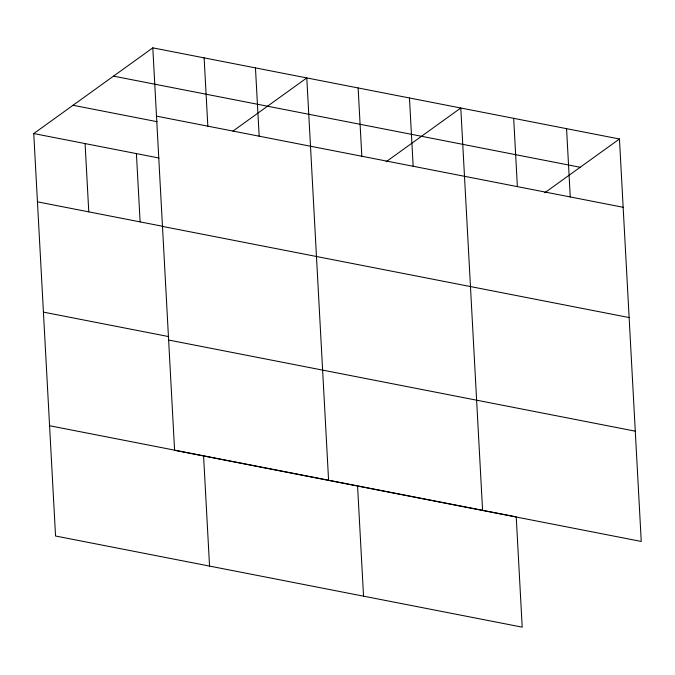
<?xml version="1.0" encoding="UTF-8"?>
<svg xmlns="http://www.w3.org/2000/svg" width="675" height="675" viewBox="0 0 675 675"><rect width="100%" height="100%" fill="white"/><g stroke="black" fill="none" stroke-linecap="round" stroke-linejoin="round"><path stroke-width="1.01" d="M49.57 425.731L516.232 516.881L522.197 627.151L55.544 536.009L33.75 133.557L152.803 47.849L619.456 138.991L641.25 541.443L174.597 450.301L152.803 47.849M232.934 131.102L306.796 77.929L328.59 480.381M386.092 161.781L460.789 108.008L482.591 510.46M544.75 192.772L619.456 138.991M113.51 76.132L580.171 167.273M156.499 116.142L623.152 207.284M73.035 105.275L157.224 121.711M33.75 133.557L158.996 158.018M37.446 201.842L162.7 226.302M162.472 226.412L629.125 317.554M43.419 312.12L168.674 336.58M168.623 340.031L635.276 431.173M566.57 128.663L570.265 196.957M513.675 118.336L517.379 186.621M409.463 97.976L413.159 166.269M358.13 87.953L361.825 156.246M357.564 485.89L363.538 596.16M255.462 67.897L259.166 136.19M204.128 57.873L207.832 126.166M203.572 455.811L209.545 566.08M136.418 153.605L140.113 221.898M85.084 143.581L88.779 211.866"/></g></svg>
